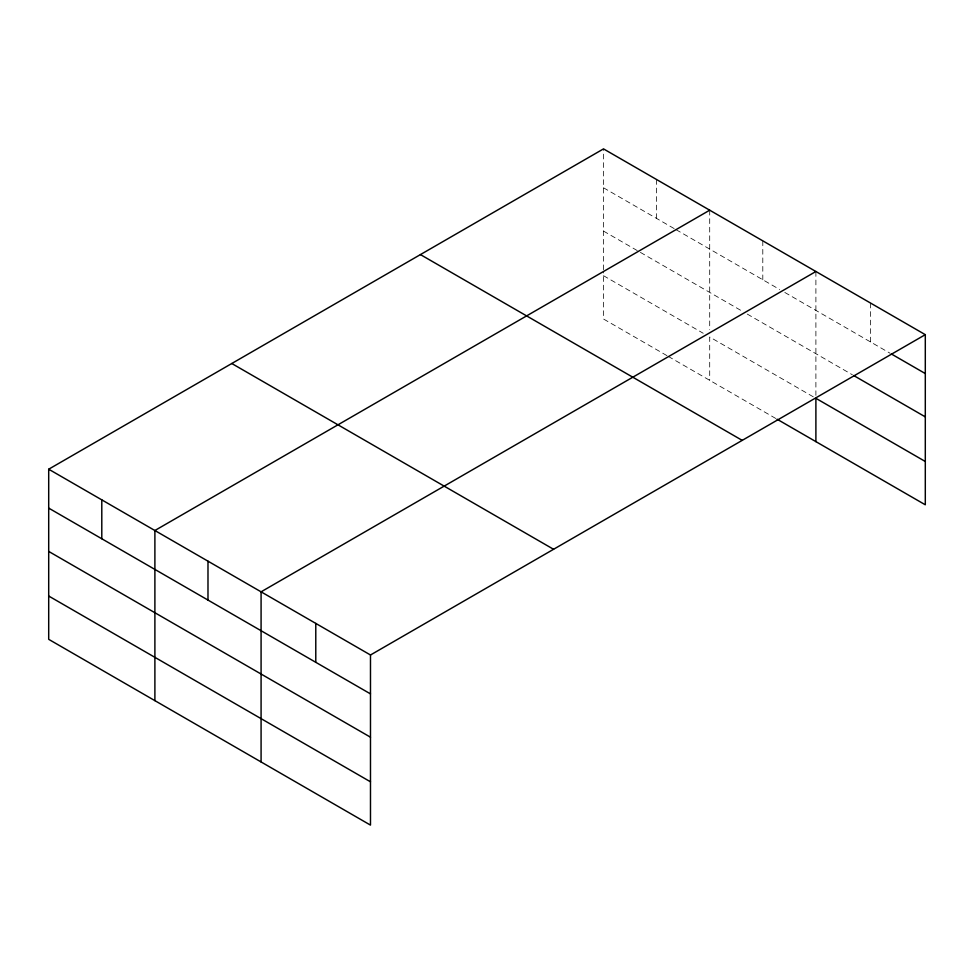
<?xml version="1.0" encoding="UTF-8"?>
<svg xmlns="http://www.w3.org/2000/svg" width="974" height="974" viewBox="0 0 974 974"><rect width="100%" height="100%" fill="white"/><g stroke="black" fill="none" stroke-linecap="round" stroke-linejoin="round"><path stroke-width="0.73" stroke-dasharray="4.87 3.65" d="M603.515 269.761L603.515 148.888M603.515 187.787L674.739 228.914M676.041 229.657L779.638 289.473M784.813 292.456L890.139 353.27M603.515 231.094L742.078 311.096M747.265 314.078L852.36 374.759M603.515 275.703L703.228 333.278M813.302 396.832L709.705 337.016L709.705 380.323M666.971 355.644L603.515 319.009L603.515 271.247M668.261 356.399L775.754 418.455M870.598 303.084L870.598 341.984M815.895 271.502L815.895 395.347M762.8 240.846L762.8 279.745M709.705 210.189L709.705 329.577M656.61 179.545L656.61 218.444"/><path stroke-width="1.46" d="M777.045 419.197L925.3 504.788L925.3 334.666L603.515 148.888L48.7 469.212L48.7 639.334L370.485 825.112L370.485 654.991L48.7 469.212M709.705 210.189L154.89 530.513L154.89 700.635M815.895 271.502L261.081 591.827L261.081 761.948M370.485 654.991L925.3 334.666M891.441 354.012L925.3 373.566M853.662 375.514L925.3 416.872M925.3 461.493L815.895 398.317L815.895 441.624M420.427 254.591L742.212 440.37M231.788 363.509L553.573 549.287M48.7 508.111L370.485 693.89M48.7 551.418L370.485 737.196M48.7 596.027L370.485 781.805M315.783 623.409L315.783 662.308M207.986 561.17L207.986 600.069M101.795 499.869L101.795 538.768"/></g></svg>
